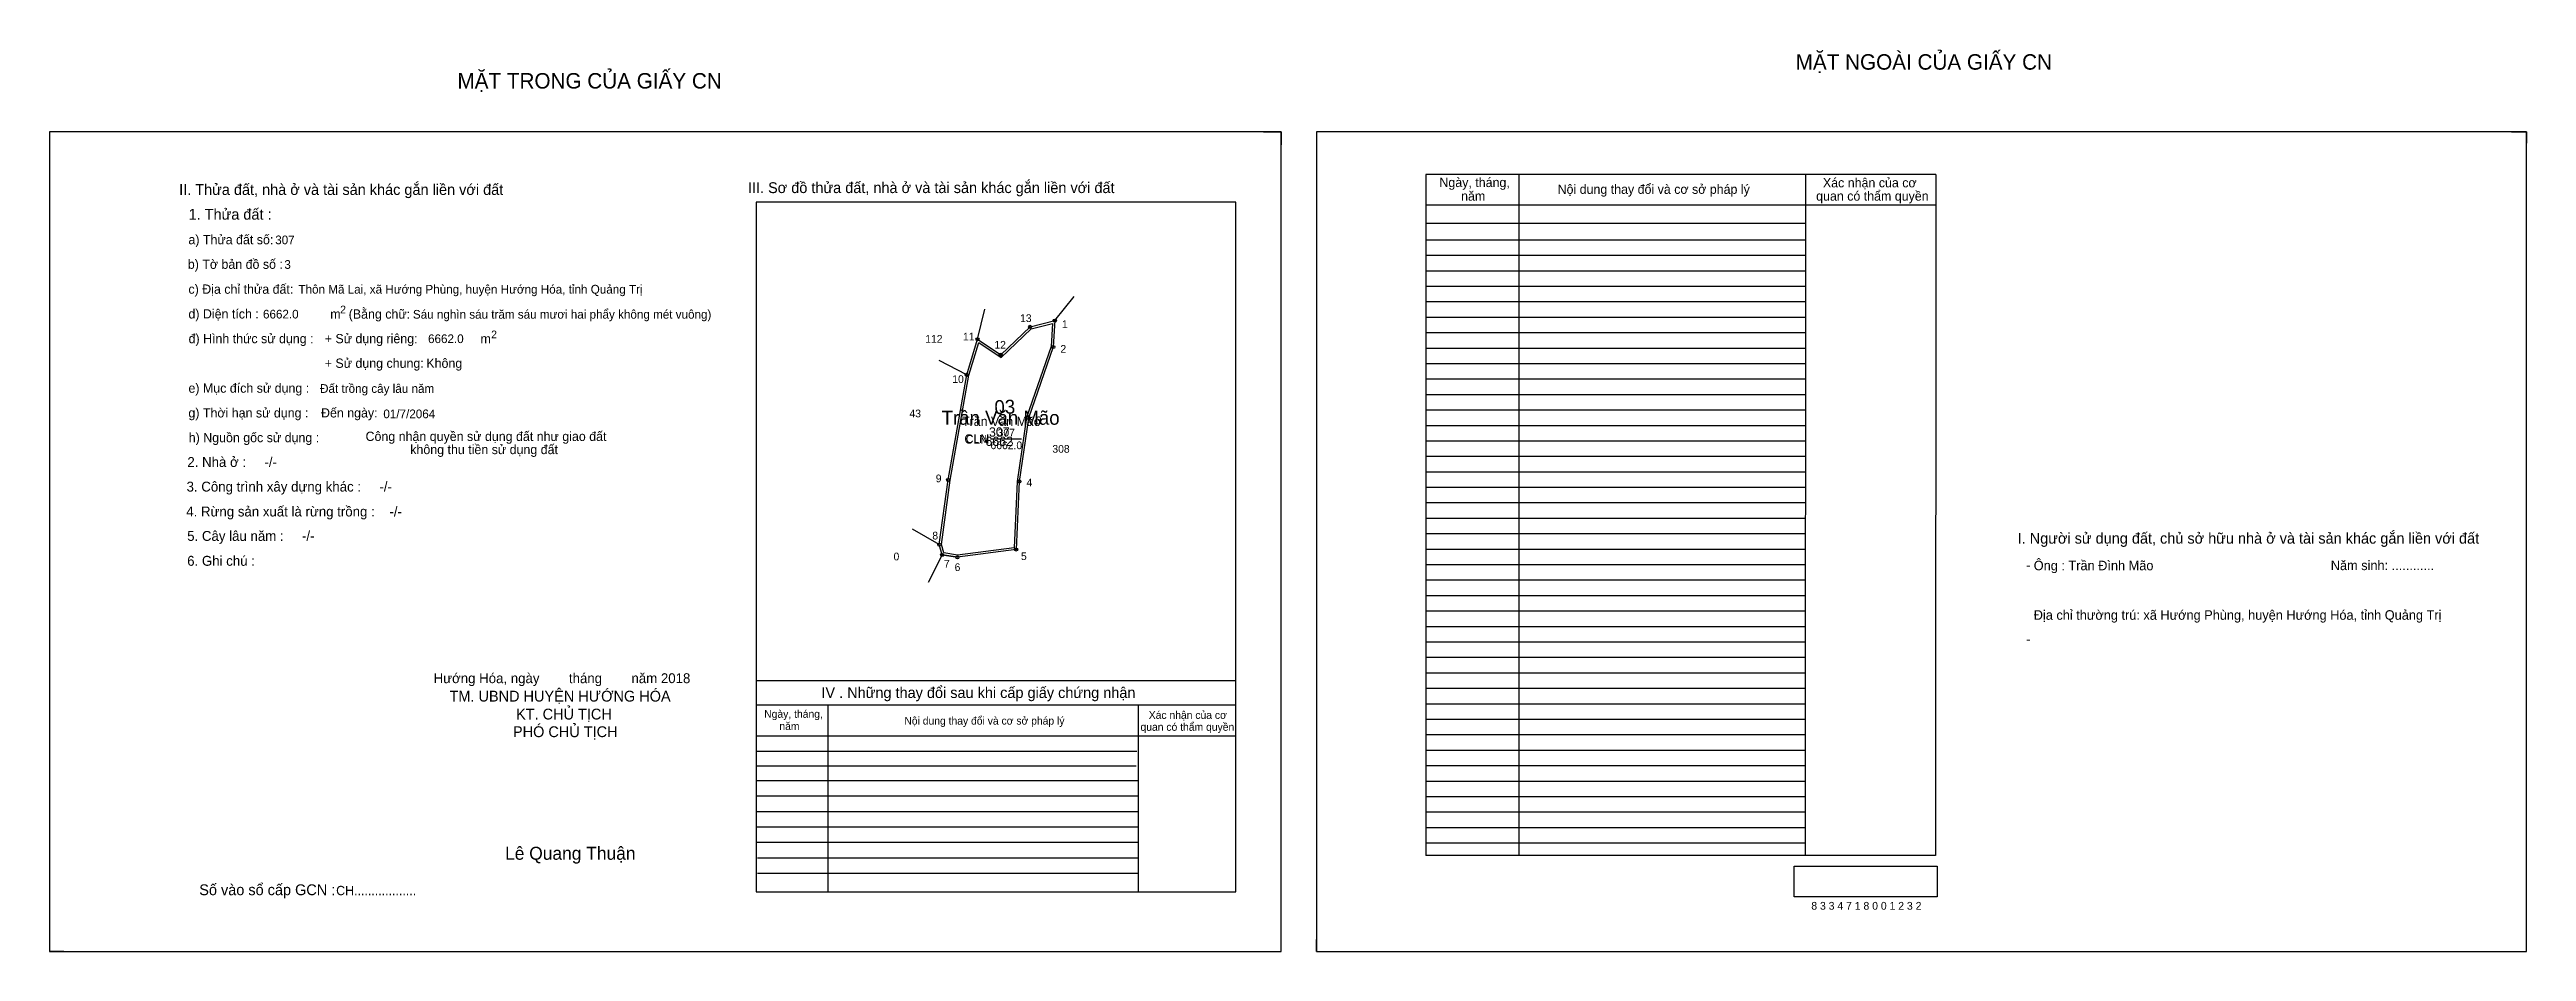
# Model space of a CAD drawing. Extents: x 533250 to 536761, y 1846393 to 1847016.
# Drawn here: x 535160 to 536761, y 1846433 to 1847016 of the extents above.
import ezdxf

# ---------------------------------------------------------------- set-up
doc = ezdxf.new("R2010")
doc.units = 0
for name, color, linetype in [('Default', 7, 'Continuous'), ('Level 10', 7, 'Continuous'), ('Level 11', 7, 'Continuous'), ('Level 13', 7, 'Continuous'), ('Level 2', 7, 'Continuous'), ('Level 27', 7, 'Continuous'), ('Level 3', 7, 'Continuous'), ('Level 36', 7, 'Continuous'), ('Level 4', 7, 'Continuous'), ('Level 5', 7, 'Continuous'), ('Level 55', 7, 'Continuous'), ('Level 6', 7, 'Continuous'), ('Level 7', 7, 'Continuous'), ('Level 8', 7, 'Continuous'), ('Level 9', 7, 'Continuous')]:
    doc.layers.add(name, color=color, linetype=linetype)

msp = doc.modelspace()

# ---------------------------------------------------------------- linework, layer by layer
at = {"layer": 'Level 10'}
for p, q in [((535944.9, 1846963.1), (535956.3, 1846963.1)), ((535956.3, 1846963.1), (535956.3, 1846954.7)), ((536751.7, 1846963.1), (536761.3, 1846963.1)), ((536761.3, 1846963.1), (536761.3, 1846955.7)), ((535737.1, 1846689.5), (535747, 1846688)), ((535160.1, 1846440.9), (535160.1, 1846433.1)), ((535979.1, 1846433.1), (535979.1, 1846440.9)), ((535169.3, 1846433.1), (535160.1, 1846433.1)), ((535979.1, 1846433.1), (535986.1, 1846433.1))]:
    msp.add_line(p, q, dxfattribs=at)
for points in [[(535160.1, 1846433.1), (535956.3, 1846433.1), (535956.3, 1846963.1), (535160.1, 1846963.1)], [(535979.1, 1846433.1), (536761.3, 1846433.1), (536761.3, 1846963.1), (535979.1, 1846963.1)], [(535753, 1846806), (535760, 1846829), (535775, 1846819), (535794, 1846837), (535810, 1846841), (535809, 1846824), (535793, 1846778), (535787, 1846737), (535785, 1846693), (535747, 1846688), (535737.1, 1846689.5), (535735.3, 1846696.2), (535741, 1846738)], [(535754.4, 1846805.7), (535760.8, 1846826.8), (535775.2, 1846817.2), (535794.7, 1846835.7), (535808.5, 1846839.2), (535807.6, 1846824.3), (535791.6, 1846778.3), (535785.6, 1846737.1), (535783.7, 1846694.2), (535747, 1846689.4), (535738.2, 1846690.8), (535736.7, 1846696.3), (535742.4, 1846737.8)]]:
    msp.add_lwpolyline(points, close=True, dxfattribs=at)
at = {"layer": 'Level 11'}
for centre in [(535810, 1846841), (535760, 1846829), (535794, 1846837), (535809, 1846824), (535775, 1846819), (535753, 1846806), (535753, 1846806), (535793, 1846778), (535741, 1846738), (535787, 1846737), (535735.3, 1846696.2), (535737.1, 1846689.5), (535747, 1846688), (535785, 1846693)]:
    msp.add_circle(centre, 1, dxfattribs=at)
at = {"layer": 'Level 13'}
msp.add_line((535769.1, 1846764.5), (535779.3, 1846764.5), dxfattribs=at)
at = {"layer": 'Level 27'}
for p, q in [((535810, 1846841), (535822.4, 1846856.7)), ((535760, 1846829), (535764.7, 1846848.4)), ((535753, 1846806), (535735.3, 1846815.3)), ((535735.3, 1846696.2), (535718, 1846706.2)), ((535737.1, 1846689.5), (535728, 1846671.7))]:
    msp.add_line(p, q, dxfattribs=at)
at = {"layer": 'Level 6'}
msp.add_lwpolyline([(536288, 1846488.2), (536380.4, 1846488.2), (536380.4, 1846468.4), (536288, 1846468.4)], close=True, dxfattribs=at)
at = {"layer": 'Level 7'}
for p, q in [((536295.1, 1846893.1), (536049.9, 1846893.1)), ((536295.1, 1846883.1), (536049.9, 1846883.1)), ((536295.1, 1846873.1), (536049.9, 1846873.1)), ((536295.1, 1846863.1), (536049.9, 1846863.1)), ((536295.1, 1846853.1), (536049.9, 1846853.1)), ((536295.1, 1846843.1), (536049.9, 1846843.1)), ((536295.1, 1846833.1), (536049.9, 1846833.1)), ((536295.1, 1846823.1), (536049.9, 1846823.1)), ((536295.1, 1846813.1), (536049.9, 1846813.1)), ((536295.1, 1846803.1), (536049.9, 1846803.1)), ((536295.1, 1846793.1), (536049.9, 1846793.1)), ((536295.1, 1846783.1), (536049.9, 1846783.1)), ((536295.1, 1846773.1), (536049.9, 1846773.1)), ((536295.1, 1846763.1), (536049.9, 1846763.1)), ((536295.1, 1846753.1), (536049.9, 1846753.1)), ((536295.1, 1846743.1), (536049.9, 1846743.1)), ((536295.1, 1846733.1), (536049.9, 1846733.1)), ((536295.1, 1846723.1), (536049.9, 1846723.1)), ((536295.1, 1846713.1), (536049.9, 1846713.1)), ((536295.1, 1846703.1), (536049.9, 1846703.1)), ((536295.1, 1846693.1), (536049.9, 1846693.1)), ((536295.1, 1846683.1), (536049.9, 1846683.1)), ((536295.1, 1846673.1), (536049.9, 1846673.1)), ((536295.1, 1846663.1), (536049.9, 1846663.1)), ((536295.1, 1846653.1), (536049.9, 1846653.1)), ((536295.1, 1846643.1), (536049.9, 1846643.1)), ((536295.1, 1846633.1), (536049.9, 1846633.1)), ((536295.1, 1846623.1), (536049.9, 1846623.1)), ((536295.1, 1846613.1), (536049.9, 1846613.1)), ((536295.1, 1846603.1), (536049.9, 1846603.1)), ((536295.1, 1846593.1), (536049.9, 1846593.1)), ((536295.1, 1846583.1), (536049.9, 1846583.1)), ((536295.1, 1846573.1), (536049.9, 1846573.1)), ((535863, 1846562.4), (535616.9, 1846562.4)), ((535862.6, 1846552.9), (535616.9, 1846552.9)), ((536295.1, 1846563.1), (536049.9, 1846563.1)), ((536295.1, 1846553.1), (536049.9, 1846553.1)), ((535863.9, 1846543.5), (535616.9, 1846543.5)), ((536295.1, 1846543.1), (536049.9, 1846543.1)), ((535863.9, 1846533.5), (535616.9, 1846533.5)), ((535863.9, 1846523.5), (535616.9, 1846523.5)), ((536295.1, 1846533.1), (536049.9, 1846533.1)), ((536295.1, 1846523.1), (536049.9, 1846523.1)), ((535863.9, 1846513.5), (535616.9, 1846513.5)), ((536295.1, 1846513.1), (536049.9, 1846513.1)), ((535863.9, 1846503.5), (535616.9, 1846503.5)), ((535863.9, 1846493.5), (535617.7, 1846493.5)), ((536295.1, 1846503.1), (536049.9, 1846503.1)), ((535863.9, 1846483.5), (535617.7, 1846483.5))]:
    msp.add_line(p, q, dxfattribs=at)
at = {"layer": 'Level 8'}
for p, q in [((536379.5, 1846935.6), (536049.9, 1846935.6)), ((536049.9, 1846935.6), (536049.9, 1846495.1)), ((536109.9, 1846935.6), (536109.9, 1846495.1)), ((536295.2, 1846935.4), (536295.1, 1846495.1)), ((536379.5, 1846935.6), (536379.3, 1846495.1)), ((535926.9, 1846917.7), (535616.9, 1846917.7)), ((535616.9, 1846917.7), (535616.9, 1846471.7)), ((535926.9, 1846471.7), (535926.9, 1846917.7)), ((536379.5, 1846915.6), (536049.9, 1846915.6)), ((536295.1, 1846903.8), (536049.9, 1846903.8)), ((535926.9, 1846608.1), (535616.9, 1846608.1)), ((535926.9, 1846592.4), (535616.9, 1846592.4)), ((535663.2, 1846592.4), (535663.2, 1846471.7)), ((535863.9, 1846592.4), (535863.9, 1846471.7)), ((535926.9, 1846572.4), (535616.9, 1846572.4)), ((536379.3, 1846495.1), (536049.9, 1846495.1)), ((535616.9, 1846471.7), (535926.9, 1846471.7))]:
    msp.add_line(p, q, dxfattribs=at)
at = {"layer": 'Level 9'}
msp.add_line((535768.3, 1846764.5), (535788.4, 1846764.5), dxfattribs=at)

# ---------------------------------------------------------------- texts
at = {"layer": 'Default'}
for s, p in [('e) Mục đích sử dụng :', (535249.9, 1846794.4)), ('g) Thời hạn sử dụng :', (535249.9, 1846778.4)), ('Đến ngày:', (535335.6, 1846778.4)), ('h) Nguồn gốc sử dụng :', (535250.1, 1846762.4)), ('Công nhận quyền sử dụng đất như giao đất', (535364.4, 1846763.2)), ('không thu tiền sử dụng đất', (535393.3, 1846754.7))]:
    msp.add_text(s, height=6, dxfattribs=at).set_placement(p)
at = {"layer": 'Level 13'}
for s, p in [('CLN', (535752.5, 1846762)), ('6662.0', (535768.4, 1846757.9)), ('307', (535773, 1846766.1))]:
    msp.add_text(s, height=5, dxfattribs=at).set_placement(p)
at = {"layer": 'Level 2'}
for height, p in [(9, (535736.8, 1846773.7)), (6, (535750, 1846772.9)), (6, (535750, 1846772.9))]:
    msp.add_text('Trần Văn Mão', height=height, dxfattribs=at).set_placement(p)
at = {"layer": 'Level 3'}
msp.add_text('CLN', height=6, dxfattribs=at).set_placement((535751.5, 1846761.5))
at = {"layer": 'Level 36'}
for s, p in [('112', (535726.2, 1846826.7)), ('43', (535716, 1846778.5)), ('308', (535808.4, 1846755.6)), ('0', (535705.7, 1846686))]:
    msp.add_text(s, height=5, dxfattribs=at).set_placement(p)
at = {"layer": 'Level 4'}
msp.add_text('307', height=6, dxfattribs=at).set_placement((535767.4, 1846766))
at = {"layer": 'Level 5'}
msp.add_text('6662', height=6, dxfattribs=at).set_placement((535765.1, 1846760))
at = {"layer": 'Level 55'}
for s, height, p in [('308', 0.22, (535809.8, 1846840.8)), ('1', 0.8, (535809.8, 1846841)), ('11', 0.8, (535759.5, 1846829)), ('112', 0.22, (535759.8, 1846828.8)), ('13', 0.8, (535793.5, 1846837)), ('2', 0.8, (535808.7, 1846824)), ('12', 0.8, (535774.4, 1846819)), ('308', 0.22, (535808.8, 1846823.8)), ('10', 0.8, (535752.4, 1846806)), ('112', 0.22, (535752.8, 1846805.8)), ('43', 0.22, (535752.9, 1846805.8)), ('43', 0.22, (535752.9, 1846805.8)), ('3', 0.8, (535792.8, 1846778)), ('308', 0.22, (535792.8, 1846777.8)), ('9', 0.8, (535740.7, 1846738)), ('43', 0.22, (535740.9, 1846737.8)), ('43', 0.22, (535740.9, 1846737.8)), ('4', 0.8, (535786.7, 1846737)), ('308', 0.22, (535786.8, 1846736.8)), ('8', 0.8, (535735, 1846696.2)), ('43', 0.22, (535735.1, 1846696)), ('43', 0.22, (535735.1, 1846696)), ('0', 0.22, (535735.2, 1846696)), ('0', 0.22, (535735.2, 1846696)), ('7', 0.8, (535736.9, 1846689.5)), ('308', 0.22, (535736.9, 1846689.3)), ('0', 0.22, (535737, 1846689.3)), ('0', 0.22, (535737, 1846689.3)), ('6', 0.8, (535746.7, 1846688)), ('308', 0.22, (535746.8, 1846687.8)), ('5', 0.8, (535784.7, 1846693)), ('308', 0.22, (535784.8, 1846692.8))]:
    msp.add_text(s, height=height, dxfattribs=at).set_placement(p)
at = {"layer": 'Level 6'}
for s, height, p in [('307', 5.63, (535306, 1846890.4)), ('3', 5.63, (535311.9, 1846874.5)), ('Thôn Mã Lai, xã Hướng Phùng, huyện Hướng Hóa, tỉnh Quảng Trị', 5.64, (535321, 1846858.5)), ('6662.0', 5.63, (535298.1, 1846842.4)), ('Sáu nghìn sáu trăm sáu mươi hai phẩy không mét vuông)', 5.632, (535395, 1846842.3)), ('6662.0', 5.63, (535404.8, 1846826.5)), ('Đất trồng cây lâu năm', 5.64, (535335, 1846794.3)), ('01/7/2064', 5.64, (535375.9, 1846777.9)), ('Ông : Trần Đình Mão', 6.16, (536442.8, 1846679.6)), ('Năm sinh: ............', 6.16, (536634.8, 1846679.7)), ('Địa chỉ thường trú: xã Hướng Phùng, huyện Hướng Hóa, tỉnh Quảng Trị', 6.16, (536442.8, 1846647.6)), ('8 3 3 4 7 1 8 0 0 1 2 3 2', 5.04, (536299, 1846460.1))]:
    msp.add_text(s, height=height, dxfattribs=at).set_placement(p)
at = {"layer": 'Level 7'}
for s, height, p in [('MẶT NGOÀI CỦA GIẤY CN', 10, (536288.9, 1847003.3)), ('MẶT TRONG CỦA GIẤY CN', 10, (535423.8, 1846991.1)), ('II. Thửa đất, nhà ở và tài sản khác gắn liền với đất', 7, (535243.9, 1846922.3)), ('III. Sơ đồ thửa đất, nhà ở và tài sản khác gắn liền với đất', 7, (535611.6, 1846923.5)), ('Ngày, tháng,', 6, (536058.6, 1846927.4)), ('năm', 6, (536072.6, 1846918.6)), ('Nội dung thay đổi và cơ sở pháp lý', 6, (536135, 1846923)), (' quan có thẩm quyền', 6, (536299.9, 1846918.6)), ('Xác nhận của cơ', 6, (536306.5, 1846927.2)), ('1. Thửa đất :', 7, (535250, 1846906.3)), ('a) Thửa đất số:', 6, (535249.9, 1846890.4)), ('b) Tờ bản đồ số :', 6, (535249.5, 1846874.5)), ('c) Địa chỉ thửa đất:', 6, (535249.9, 1846858.4)), ('d) Diện tích :', 6, (535249.9, 1846842.4)), ('m', 6, (535341.6, 1846842.3)), ('2', 5, (535348, 1846845.7)), ('(Bằng chữ:', 6, (535353.5, 1846842.3)), ('đ) Hình thức sử dụng :', 6, (535250, 1846826.4)), ('+ Sử dụng riêng:', 6, (535338, 1846826.4)), ('m', 6, (535438.7, 1846826.3)), ('2', 5, (535445.6, 1846829.6)), ('+ Sử dụng chung:', 6, (535338, 1846810.5)), ('Không', 6, (535403.7, 1846810.5)), ('2. Nhà ở :     -/-', 6.4, (535249.2, 1846746.4)), ('3. Công trình xây dựng khác :     -/-', 6.4, (535248.7, 1846730.5)), ('4. Rừng sản xuất là rừng trồng :    -/-', 6.4, (535248.5, 1846714.4)), ('5. Cây lâu năm :     -/-', 6.4, (535249.1, 1846698.6)), ('I. Người sử dụng đất, chủ sở hữu nhà ở và tài sản khác gắn liền với đất', 7, (536432.4, 1846696.8)), ('6. Ghi chú :', 6.4, (535249.1, 1846682.5)), ('-', 6.4, (536437.8, 1846679.8)), ('-', 6.4, (536437.9, 1846631.9)), ('Hướng Hóa, ngày        tháng        năm 2018', 6.4, (535408.4, 1846606.6)), ('TM. UBND HUYỆN HƯỚNG HÓA', 7, (535418.7, 1846594.7)), ('IV . Những thay đổi sau khi cấp giấy chứng nhận', 7, (535659.1, 1846597)), ('KT. CHỦ TỊCH', 7, (535461.7, 1846583.1)), ('Ngày, tháng,', 5, (535622.1, 1846584.2)), ('Nội dung thay đổi và cơ sở pháp lý', 5, (535712.7, 1846579.8)), ('Xác nhận của cơ', 5, (535870.7, 1846583.5)), ('PHÓ CHỦ TỊCH', 7, (535459.7, 1846571.7)), ('năm', 5, (535631.9, 1846576.3)), (' quan có thẩm quyền', 5, (535863.5, 1846575.8)), ('Lê Quang Thuận', 8.4, (535454.6, 1846492.4)), ('Số vào sổ cấp GCN :', 7, (535256.9, 1846469.5)), ('CH..................', 6, (535345.4, 1846469.5))]:
    msp.add_text(s, height=height, dxfattribs=at).set_placement(p)
msp.add_text('03', height=9, rotation=2, dxfattribs=at).set_placement((535771.1, 1846780.5))
at = {"layer": 'Level 9'}
for s, p in [('13', (535787.5, 1846840.1)), ('1', (535814.6, 1846836.2)), ('11', (535750.6, 1846828.2)), ('12', (535770.9, 1846822.9)), ('2', (535813.6, 1846820.2)), ('10', (535743.7, 1846800.7)), ('3', (535797.7, 1846774)), ('9', (535733, 1846736.5)), ('4', (535791.7, 1846733.9)), ('8', (535730.8, 1846699.5)), ('7', (535738.3, 1846681.3)), ('6', (535745.2, 1846679.1)), ('5', (535788.1, 1846686.2))]:
    msp.add_text(s, height=5, dxfattribs=at).set_placement(p)

doc.saveas('drawing.dxf')
